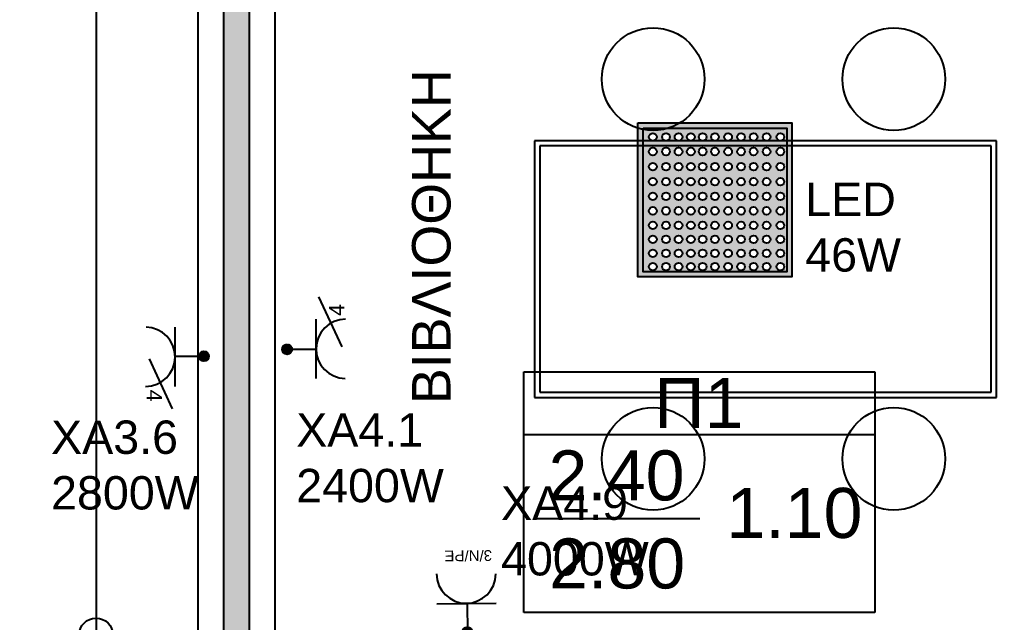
# Model space of a CAD drawing. Header units: metres. Extents: x -11 to 85, y -301 to 135.
# Drawn here: x 35.829 to 39.636, y -106.059 to -103.709 of the extents above; entities that cross this region are included whole.
import ezdxf

# ---------------------------------------------------------------- set-up
doc = ezdxf.new("R2010")
doc.units = ezdxf.units.M
doc.header["$LTSCALE"] = 0.036
doc.header["$PDMODE"] = 2
for name, color, linetype in [('arxitek aorofos', 252, 'Continuous'), ('DIMBLK', 252, 'Continuous'), ('HLEK-SYMBOL', 3, 'Continuous'), ('HLEK_FL001_SYMBOLS', 230, 'Continuous')]:
    doc.layers.add(name, color=color, linetype=linetype)
doc.styles.add('COMU-N', font='arial.ttf')
doc.styles.get("Standard").update_dxf_attribs({"font": 'arial.ttf'})
doc.dimstyles.new('CADWDOT', dxfattribs={"dimscale": 0.1, "dimtxt": 1.8, "dimasz": 0.08, "dimexe": 2, "dimexo": 0, "dimgap": 0.09, "dimtad": 0, "dimrnd": 0.001, "dimzin": 0, "dimdsep": 46, "dimtxsty": 'Standard', "dimblk1": 'ARTDIM', "dimblk2": 'ARTDIM', "dimsah": 1, "dimcen": 0.09, "dimdle": 0.05, "dimse1": 1, "dimse2": 1, "dimadec": 0, "dimazin": 0, "dimtfac": 1, "dimtmove": 0, "dimatfit": 3, "dimldrblk": 'ARTDIM', "dimfxl": 2, "dimtvp": 0.9999, "dimtolj": 1, "dimtzin": 0, "dimarcsym": 0})

# ---------------------------------------------------------------- blocks, each defined once
blk = doc.blocks.new('ARTDIM')
at = {"layer": 'DIMBLK'}
for p, q in [((0, -24.9975), (0, 24.9975)), ((-24.9975, 0), (24.9975, 0))]:
    blk.add_line(p, q, dxfattribs=at)
blk.add_circle((0, 0), 8.25, dxfattribs=at)
blk = doc.blocks.new('*D1122')
at = {"layer": 'arxitek aorofos', "color": 0, "lineweight": -2}
blk.add_line((36.1271, -99.6155), (36.1271, -106.0995), dxfattribs=at)
at = {"layer": 'Defpoints', "color": 0, "transparency": 16777216}
for p in [(36.4737, -99.6075), (36.1271, -106.1075), (36.4737, -106.1075)]:
    blk.add_point(p, dxfattribs=at)
at = {"layer": 'arxitek aorofos', "color": 0, "lineweight": -2, "xscale": 0.008, "yscale": 0.008, "zscale": 0.008}
for p, rotation in [((36.1271, -99.6075), 90), ((36.1271, -106.1075), 270)]:
    blk.add_blockref('ARTDIM', p, dxfattribs=dict(at, rotation=rotation))
at = {"layer": 'arxitek aorofos', "color": 0, "insert": (35.9471, -102.8575), "char_height": 0.18, "attachment_point": 5, "rotation": 90}
blk.add_mtext('\\A1;6.50', dxfattribs=at)
blk = doc.blocks.new('thranio erga 2')
at = {"layer": 'arxitek aorofos'}
for p, q in [((-8.9619, 41.375), (-8.9619, 40.375)), ((-7.1619, 41.375), (-8.9619, 41.375)), ((-8.9419, 41.355), (-8.9419, 40.395)), ((-7.1819, 41.355), (-8.9419, 41.355)), ((-7.1819, 40.395), (-7.1819, 41.355)), ((-7.1619, 40.375), (-7.1619, 41.375)), ((-8.9619, 40.375), (-7.1619, 40.375)), ((-8.9419, 40.395), (-7.1819, 40.395))]:
    blk.add_line(p, q, dxfattribs=at)
for centre in [(-8.5002, 41.615), (-7.5622, 41.615), (-8.5002, 40.1355), (-7.5622, 40.1355)]:
    blk.add_circle(centre, 0.2, dxfattribs=at)
blk = doc.blocks.new('gJ6_a14')
at = {"linetype": 'Continuous'}
for p, q in [((-0.1176, 0.1119), (0.113, 0.1119)), ((0, 0.1119), (0, 0))]:
    blk.add_line(p, q, dxfattribs=at)
blk.add_arc((-0.0023, 0.2279), 0.1153, 180, 358.9566, dxfattribs=at)
blk = doc.blocks.new('*X1779')
at = {"color": 0}
for p, q in [((15.598, 2.587), (15.737, 2.727)), ((15.598, 2.622), (15.702, 2.727)), ((15.605, 2.559), (15.765, 2.719)), ((15.617, 2.536), (15.789, 2.707)), ((15.633, 2.516), (15.808, 2.691)), ((15.636, 2.678), (15.645, 2.687)), ((15.649, 2.691), (15.658, 2.7)), ((15.662, 2.705), (15.671, 2.714)), ((15.676, 2.718), (15.678, 2.721)), ((15.68, 2.687), (15.689, 2.696)), ((15.693, 2.7), (15.702, 2.709)), ((15.707, 2.714), (15.715, 2.722)), ((15.711, 2.683), (15.72, 2.691)), ((15.72, 2.727), (15.721, 2.728)), ((15.724, 2.696), (15.733, 2.705)), ((15.738, 2.709), (15.746, 2.718)), ((15.742, 2.678), (15.751, 2.687)), ((15.751, 2.722), (15.752, 2.724)), ((15.755, 2.691), (15.764, 2.7)), ((15.768, 2.705), (15.777, 2.714)), ((15.786, 2.687), (15.795, 2.696)), ((15.601, 2.607), (15.609, 2.616)), ((15.604, 2.646), (15.605, 2.647)), ((15.605, 2.577), (15.614, 2.585)), ((15.609, 2.652), (15.618, 2.66)), ((15.611, 2.547), (15.618, 2.554)), ((15.614, 2.621), (15.623, 2.63)), ((15.618, 2.59), (15.627, 2.599)), ((15.623, 2.665), (15.631, 2.674)), ((15.623, 2.559), (15.631, 2.568)), ((15.627, 2.634), (15.636, 2.643)), ((15.627, 2.528), (15.636, 2.537)), ((15.631, 2.603), (15.64, 2.612)), ((15.636, 2.572), (15.645, 2.581)), ((15.64, 2.647), (15.649, 2.656)), ((15.64, 2.541), (15.649, 2.55)), ((15.645, 2.616), (15.654, 2.625)), ((15.645, 2.51), (15.654, 2.519)), ((15.649, 2.585), (15.658, 2.594)), ((15.653, 2.501), (15.824, 2.672)), ((15.654, 2.66), (15.662, 2.669)), ((15.654, 2.554), (15.662, 2.563)), ((15.658, 2.63), (15.667, 2.638)), ((15.658, 2.523), (15.667, 2.532)), ((15.662, 2.599), (15.671, 2.607)), ((15.664, 2.494), (15.671, 2.501)), ((15.667, 2.674), (15.676, 2.683)), ((15.667, 2.568), (15.676, 2.577)), ((15.671, 2.643), (15.68, 2.652)), ((15.671, 2.537), (15.68, 2.546)), ((15.676, 2.489), (15.836, 2.648)), ((15.676, 2.612), (15.685, 2.621)), ((15.676, 2.506), (15.685, 2.515)), ((15.68, 2.581), (15.689, 2.59)), ((15.685, 2.656), (15.693, 2.665)), ((15.685, 2.55), (15.693, 2.559)), ((15.689, 2.625), (15.698, 2.634)), ((15.689, 2.519), (15.698, 2.528)), ((15.693, 2.594), (15.702, 2.603)), ((15.693, 2.488), (15.702, 2.497)), ((15.698, 2.669), (15.707, 2.678)), ((15.698, 2.563), (15.707, 2.572)), ((15.702, 2.638), (15.711, 2.647)), ((15.702, 2.532), (15.711, 2.541)), ((15.705, 2.482), (15.843, 2.62)), ((15.707, 2.607), (15.715, 2.616)), ((15.707, 2.501), (15.715, 2.51)), ((15.711, 2.577), (15.72, 2.585)), ((15.715, 2.652), (15.724, 2.66)), ((15.715, 2.546), (15.724, 2.554)), ((15.72, 2.621), (15.729, 2.63)), ((15.72, 2.515), (15.729, 2.523)), ((15.724, 2.59), (15.733, 2.599)), ((15.724, 2.484), (15.733, 2.493)), ((15.729, 2.665), (15.738, 2.674)), ((15.729, 2.559), (15.738, 2.568)), ((15.733, 2.634), (15.742, 2.643)), ((15.733, 2.528), (15.742, 2.537)), ((15.738, 2.603), (15.746, 2.612)), ((15.738, 2.497), (15.746, 2.506)), ((15.741, 2.482), (15.842, 2.584)), ((15.742, 2.572), (15.751, 2.581)), ((15.746, 2.647), (15.755, 2.656)), ((15.746, 2.541), (15.755, 2.55)), ((15.751, 2.616), (15.76, 2.625)), ((15.751, 2.51), (15.76, 2.519)), ((15.755, 2.585), (15.764, 2.594)), ((15.76, 2.66), (15.768, 2.669)), ((15.76, 2.554), (15.768, 2.563)), ((15.764, 2.63), (15.773, 2.638)), ((15.764, 2.523), (15.773, 2.532)), ((15.768, 2.599), (15.777, 2.607)), ((15.768, 2.493), (15.777, 2.501)), ((15.773, 2.674), (15.782, 2.683)), ((15.773, 2.568), (15.782, 2.577)), ((15.777, 2.643), (15.786, 2.652)), ((15.777, 2.537), (15.786, 2.546)), ((15.782, 2.612), (15.791, 2.621)), ((15.782, 2.506), (15.791, 2.515)), ((15.786, 2.581), (15.795, 2.59)), ((15.791, 2.656), (15.799, 2.665)), ((15.791, 2.55), (15.799, 2.559)), ((15.795, 2.625), (15.804, 2.634)), ((15.795, 2.519), (15.804, 2.528)), ((15.799, 2.594), (15.808, 2.603)), ((15.804, 2.669), (15.813, 2.678)), ((15.804, 2.563), (15.813, 2.572)), ((15.808, 2.638), (15.817, 2.647)), ((15.808, 2.532), (15.817, 2.541)), ((15.813, 2.607), (15.822, 2.616)), ((15.817, 2.577), (15.826, 2.585)), ((15.822, 2.652), (15.83, 2.66)), ((15.822, 2.546), (15.83, 2.554)), ((15.826, 2.621), (15.835, 2.63)), ((15.83, 2.59), (15.839, 2.599)), ((15.835, 2.559), (15.835, 2.56)), ((15.839, 2.634), (15.84, 2.635)), ((15.844, 2.603), (15.844, 2.603))]:
    blk.add_line(p, q, dxfattribs=at)
blk = doc.blocks.new('GJ6_A78')
at = {"layer": 'HLEK-SYMBOL', "color": 0, "linetype": 'Continuous'}
blk.add_circle((0, 0), 0.0989, dxfattribs=at)
at = {"layer": 'HLEK-SYMBOL', "color": 0, "xscale": 0.8, "yscale": 0.8, "zscale": 0.8}
blk.add_blockref('*X1779', (-12.576, -2.084), dxfattribs=at)
blk = doc.blocks.new('priza')
at = {"layer": 'HLEK_FL001_SYMBOLS', "rotation": 180}
blk.add_blockref('gJ6_a14', (87.4, -100.4952), dxfattribs=at)
at = {"layer": 'HLEK_FL001_SYMBOLS', "xscale": 0.1951472641207488, "yscale": 0.1951472641207488, "zscale": 0.1951472641207488}
blk.add_blockref('GJ6_A78', (87.4, -100.4953), dxfattribs=at)
blk = doc.blocks.new('tetrapli priza')
at = {"layer": 'HLEK_FL001_SYMBOLS', "ltscale": 5}
blk.add_line((479.6442, -48.2674), (479.8393, -48.1769), dxfattribs=at)
at = {"layer": 'HLEK_FL001_SYMBOLS'}
blk.add_blockref('priza', (392.2343, 52.442), dxfattribs=at)
at = {"layer": 'HLEK_FL001_SYMBOLS', "ltscale": 5}
blk.add_text('4', height=0.06, dxfattribs=at).set_placement((479.7645, -48.2766))
blk = doc.blocks.new('biomixaniki priza 1')
at = {"layer": 'HLEK_FL001_SYMBOLS'}
blk.add_blockref('priza', (376.9186, 124.9321), dxfattribs=at)
at = {"layer": 'HLEK_FL001_SYMBOLS', "ltscale": 5}
blk.add_text('3/N/PE', height=0.042, dxfattribs=at).set_placement((464.2192, 24.1181))
blk = doc.blocks.new('led 46W tetragono')
at = {"layer": 'HLEK_FL001_SYMBOLS'}
h = blk.add_hatch(color=256, dxfattribs=at)
h.dxf.hatch_style = 1
h.paths.add_polyline_path([(104.7283, -8.1225), (104.7283, -8.7225), (105.3283, -8.7225), (105.3283, -8.1225)])
h.paths.add_polyline_path([(105.3083, -8.1425), (105.3083, -8.7025), (104.7483, -8.7025), (104.7483, -8.1425)], flags=16)
h.paths.add_polyline_path([(104.9493, -8.1771, -1), (104.9193, -8.1771, -1)], flags=0)
h.paths.add_polyline_path([(104.9954, -8.1771, -1), (104.9654, -8.1771, -1)], flags=0)
h.paths.add_polyline_path([(104.9014, -8.1771, -1), (104.8714, -8.1771, -1)], flags=0)
h.paths.add_polyline_path([(105.0432, -8.1771, -1), (105.0133, -8.1771, -1)], flags=0)
h.paths.add_polyline_path([(104.9493, -8.2338, -1), (104.9193, -8.2338, -1)], flags=0)
h.paths.add_polyline_path([(104.9954, -8.2338, -1), (104.9654, -8.2338, -1)], flags=0)
h.paths.add_polyline_path([(104.9014, -8.2338, -1), (104.8714, -8.2338, -1)], flags=0)
h.paths.add_polyline_path([(104.8526, -8.1771, -1), (104.8227, -8.1771, -1)], flags=0)
h.paths.add_polyline_path([(105.0432, -8.2338, -1), (105.0133, -8.2338, -1)], flags=0)
h.paths.add_polyline_path([(105.0946, -8.1771, -1), (105.0647, -8.1771, -1)], flags=0)
h.paths.add_polyline_path([(104.8526, -8.2338, -1), (104.8227, -8.2338, -1)], flags=0)
h.paths.add_polyline_path([(105.0946, -8.2338, -1), (105.0647, -8.2338, -1)], flags=0)
h.paths.add_polyline_path([(104.9493, -8.2927, -1), (104.9193, -8.2927, -1)], flags=0)
h.paths.add_polyline_path([(104.9954, -8.2927, -1), (104.9654, -8.2927, -1)], flags=0)
h.paths.add_polyline_path([(104.8012, -8.1771, -1), (104.7713, -8.1771, -1)], flags=0)
h.paths.add_polyline_path([(104.9014, -8.2927, -1), (104.8714, -8.2927, -1)], flags=0)
h.paths.add_polyline_path([(105.0432, -8.2927, -1), (105.0133, -8.2927, -1)], flags=0)
h.paths.add_polyline_path([(105.1452, -8.1771, -1), (105.1152, -8.1771, -1)], flags=0)
h.paths.add_polyline_path([(104.8012, -8.2338, -1), (104.7713, -8.2338, -1)], flags=0)
h.paths.add_polyline_path([(104.8526, -8.2927, -1), (104.8227, -8.2927, -1)], flags=0)
h.paths.add_polyline_path([(105.1452, -8.2338, -1), (105.1152, -8.2338, -1)], flags=0)
h.paths.add_polyline_path([(105.0946, -8.2927, -1), (105.0647, -8.2927, -1)], flags=0)
h.paths.add_polyline_path([(104.9493, -8.3517, -1), (104.9193, -8.3517, -1)], flags=0)
h.paths.add_polyline_path([(104.9954, -8.3517, -1), (104.9654, -8.3517, -1)], flags=0)
h.paths.add_polyline_path([(105.1939, -8.1771, -1), (105.164, -8.1771, -1)], flags=0)
h.paths.add_polyline_path([(104.9014, -8.3517, -1), (104.8714, -8.3517, -1)], flags=0)
h.paths.add_polyline_path([(105.0432, -8.3517, -1), (105.0133, -8.3517, -1)], flags=0)
h.paths.add_polyline_path([(104.8012, -8.2927, -1), (104.7713, -8.2927, -1)], flags=0)
h.paths.add_polyline_path([(105.1452, -8.2927, -1), (105.1152, -8.2927, -1)], flags=0)
h.paths.add_polyline_path([(105.1939, -8.2338, -1), (105.164, -8.2338, -1)], flags=0)
h.paths.add_polyline_path([(104.8526, -8.3517, -1), (104.8227, -8.3517, -1)], flags=0)
h.paths.add_polyline_path([(105.0946, -8.3517, -1), (105.0647, -8.3517, -1)], flags=0)
h.paths.add_polyline_path([(105.1939, -8.2927, -1), (105.164, -8.2927, -1)], flags=0)
h.paths.add_polyline_path([(105.2445, -8.1771, -1), (105.2145, -8.1771, -1)], flags=0)
h.paths.add_polyline_path([(104.8012, -8.3517, -1), (104.7713, -8.3517, -1)], flags=0)
h.paths.add_polyline_path([(104.9493, -8.4083, -1), (104.9193, -8.4083, -1)], flags=0)
h.paths.add_polyline_path([(104.9954, -8.4083, -1), (104.9654, -8.4083, -1)], flags=0)
h.paths.add_polyline_path([(105.1452, -8.3517, -1), (105.1152, -8.3517, -1)], flags=0)
h.paths.add_polyline_path([(104.9014, -8.4083, -1), (104.8714, -8.4083, -1)], flags=0)
h.paths.add_polyline_path([(105.0432, -8.4083, -1), (105.0133, -8.4083, -1)], flags=0)
h.paths.add_polyline_path([(105.2445, -8.2338, -1), (105.2145, -8.2338, -1)], flags=0)
h.paths.add_polyline_path([(104.8526, -8.4083, -1), (104.8227, -8.4083, -1)], flags=0)
h.paths.add_polyline_path([(105.0946, -8.4083, -1), (105.0647, -8.4083, -1)], flags=0)
h.paths.add_polyline_path([(105.1939, -8.3517, -1), (105.164, -8.3517, -1)], flags=0)
h.paths.add_polyline_path([(105.2445, -8.2927, -1), (105.2145, -8.2927, -1)], flags=0)
h.paths.add_polyline_path([(104.8012, -8.4083, -1), (104.7713, -8.4083, -1)], flags=0)
h.paths.add_polyline_path([(105.1452, -8.4083, -1), (105.1152, -8.4083, -1)], flags=0)
h.paths.add_polyline_path([(105.2985, -8.1771, -1), (105.2686, -8.1771, -1)], flags=0)
h.paths.add_polyline_path([(104.9493, -8.465, -1), (104.9193, -8.465, -1)], flags=0)
h.paths.add_polyline_path([(104.9954, -8.465, -1), (104.9654, -8.465, -1)], flags=0)
h.paths.add_polyline_path([(104.9014, -8.465, -1), (104.8714, -8.465, -1)], flags=0)
h.paths.add_polyline_path([(105.0432, -8.465, -1), (105.0133, -8.465, -1)], flags=0)
h.paths.add_polyline_path([(105.2985, -8.2338, -1), (105.2686, -8.2338, -1)], flags=0)
h.paths.add_polyline_path([(105.2445, -8.3517, -1), (105.2145, -8.3517, -1)], flags=0)
h.paths.add_polyline_path([(104.8526, -8.465, -1), (104.8227, -8.465, -1)], flags=0)
h.paths.add_polyline_path([(105.1939, -8.4083, -1), (105.164, -8.4083, -1)], flags=0)
h.paths.add_polyline_path([(105.0946, -8.465, -1), (105.0647, -8.465, -1)], flags=0)
h.paths.add_polyline_path([(105.2985, -8.2927, -1), (105.2686, -8.2927, -1)], flags=0)
h.paths.add_polyline_path([(104.8012, -8.465, -1), (104.7713, -8.465, -1)], flags=0)
h.paths.add_polyline_path([(105.1452, -8.465, -1), (105.1152, -8.465, -1)], flags=0)
h.paths.add_polyline_path([(105.2445, -8.4083, -1), (105.2145, -8.4083, -1)], flags=0)
h.paths.add_polyline_path([(104.9493, -8.5217, -1), (104.9193, -8.5217, -1)], flags=0)
h.paths.add_polyline_path([(104.9954, -8.5217, -1), (104.9654, -8.5217, -1)], flags=0)
h.paths.add_polyline_path([(105.2985, -8.3517, -1), (105.2686, -8.3517, -1)], flags=0)
h.paths.add_polyline_path([(104.9014, -8.5217, -1), (104.8714, -8.5217, -1)], flags=0)
h.paths.add_polyline_path([(105.0432, -8.5217, -1), (105.0133, -8.5217, -1)], flags=0)
h.paths.add_polyline_path([(105.1939, -8.465, -1), (105.164, -8.465, -1)], flags=0)
h.paths.add_polyline_path([(104.8526, -8.5217, -1), (104.8227, -8.5217, -1)], flags=0)
h.paths.add_polyline_path([(105.0946, -8.5217, -1), (105.0647, -8.5217, -1)], flags=0)
h.paths.add_polyline_path([(104.8012, -8.5217, -1), (104.7713, -8.5217, -1)], flags=0)
h.paths.add_polyline_path([(105.1452, -8.5217, -1), (105.1152, -8.5217, -1)], flags=0)
h.paths.add_polyline_path([(105.2985, -8.4083, -1), (105.2686, -8.4083, -1)], flags=0)
h.paths.add_polyline_path([(105.2445, -8.465, -1), (105.2145, -8.465, -1)], flags=0)
h.paths.add_polyline_path([(104.9493, -8.5761, -1), (104.9193, -8.5761, -1)], flags=0)
h.paths.add_polyline_path([(104.9954, -8.5761, -1), (104.9654, -8.5761, -1)], flags=0)
h.paths.add_polyline_path([(105.1939, -8.5217, -1), (105.164, -8.5217, -1)], flags=0)
h.paths.add_polyline_path([(104.9014, -8.5761, -1), (104.8714, -8.5761, -1)], flags=0)
h.paths.add_polyline_path([(105.0432, -8.5761, -1), (105.0133, -8.5761, -1)], flags=0)
h.paths.add_polyline_path([(104.8526, -8.5761, -1), (104.8227, -8.5761, -1)], flags=0)
h.paths.add_polyline_path([(105.0946, -8.5761, -1), (105.0647, -8.5761, -1)], flags=0)
h.paths.add_polyline_path([(105.2985, -8.465, -1), (105.2686, -8.465, -1)], flags=0)
h.paths.add_polyline_path([(104.8012, -8.5761, -1), (104.7713, -8.5761, -1)], flags=0)
h.paths.add_polyline_path([(105.2445, -8.5217, -1), (105.2145, -8.5217, -1)], flags=0)
h.paths.add_polyline_path([(105.1452, -8.5761, -1), (105.1152, -8.5761, -1)], flags=0)
h.paths.add_polyline_path([(105.1939, -8.5761, -1), (105.164, -8.5761, -1)], flags=0)
h.paths.add_polyline_path([(104.9493, -8.6305, -1), (104.9193, -8.6305, -1)], flags=0)
h.paths.add_polyline_path([(104.9954, -8.6305, -1), (104.9654, -8.6305, -1)], flags=0)
h.paths.add_polyline_path([(104.9014, -8.6305, -1), (104.8714, -8.6305, -1)], flags=0)
h.paths.add_polyline_path([(105.0432, -8.6305, -1), (105.0133, -8.6305, -1)], flags=0)
h.paths.add_polyline_path([(105.2985, -8.5217, -1), (105.2686, -8.5217, -1)], flags=0)
h.paths.add_polyline_path([(104.8526, -8.6305, -1), (104.8227, -8.6305, -1)], flags=0)
h.paths.add_polyline_path([(105.0946, -8.6305, -1), (105.0647, -8.6305, -1)], flags=0)
h.paths.add_polyline_path([(105.2445, -8.5761, -1), (105.2145, -8.5761, -1)], flags=0)
h.paths.add_polyline_path([(104.8012, -8.6305, -1), (104.7713, -8.6305, -1)], flags=0)
h.paths.add_polyline_path([(105.1452, -8.6305, -1), (105.1152, -8.6305, -1)], flags=0)
h.paths.add_polyline_path([(105.1939, -8.6305, -1), (105.164, -8.6305, -1)], flags=0)
h.paths.add_polyline_path([(104.9493, -8.6826, -1), (104.9193, -8.6826, -1)], flags=0)
h.paths.add_polyline_path([(104.9954, -8.6826, -1), (104.9654, -8.6826, -1)], flags=0)
h.paths.add_polyline_path([(105.2985, -8.5761, -1), (105.2686, -8.5761, -1)], flags=0)
h.paths.add_polyline_path([(104.9014, -8.6826, -1), (104.8714, -8.6826, -1)], flags=0)
h.paths.add_polyline_path([(105.0432, -8.6826, -1), (105.0133, -8.6826, -1)], flags=0)
h.paths.add_polyline_path([(104.8526, -8.6826, -1), (104.8227, -8.6826, -1)], flags=0)
h.paths.add_polyline_path([(105.0946, -8.6826, -1), (105.0647, -8.6826, -1)], flags=0)
h.paths.add_polyline_path([(105.2445, -8.6305, -1), (105.2145, -8.6305, -1)], flags=0)
h.paths.add_polyline_path([(104.8012, -8.6826, -1), (104.7713, -8.6826, -1)], flags=0)
h.paths.add_polyline_path([(105.1452, -8.6826, -1), (105.1152, -8.6826, -1)], flags=0)
h.paths.add_polyline_path([(105.1939, -8.6826, -1), (105.164, -8.6826, -1)], flags=0)
h.paths.add_polyline_path([(105.2985, -8.6305, -1), (105.2686, -8.6305, -1)], flags=0)
h.paths.add_polyline_path([(105.2445, -8.6826, -1), (105.2145, -8.6826, -1)], flags=0)
h.paths.add_polyline_path([(105.2985, -8.6826, -1), (105.2686, -8.6826, -1)], flags=0)
h = blk.add_hatch(color=181, dxfattribs=at)
h.dxf.hatch_style = 1
h.paths.add_polyline_path([(104.7483, -8.1425), (104.7483, -8.7025), (105.3083, -8.7025), (105.3083, -8.1425)])
h.paths.add_polyline_path([(104.9954, -8.3517, -1), (104.9654, -8.3517, -1)], flags=16)
h.paths.add_polyline_path([(105.0432, -8.3517, -1), (105.0133, -8.3517, -1)], flags=16)
h.paths.add_polyline_path([(104.9654, -8.2927, -1), (104.9954, -8.2927, -1)], flags=16)
h.paths.add_polyline_path([(105.0133, -8.2927, -1), (105.0432, -8.2927, -1)], flags=16)
h.paths.add_polyline_path([(104.9493, -8.3517, -1), (104.9193, -8.3517, -1)], flags=16)
h.paths.add_polyline_path([(104.9193, -8.2927, -1), (104.9493, -8.2927, -1)], flags=16)
h.paths.add_polyline_path([(105.0946, -8.3517, -1), (105.0647, -8.3517, -1)], flags=16)
h.paths.add_polyline_path([(105.0647, -8.2927, -1), (105.0946, -8.2927, -1)], flags=16)
h.paths.add_polyline_path([(104.9954, -8.4083, -1), (104.9654, -8.4083, -1)], flags=16)
h.paths.add_polyline_path([(105.0432, -8.4083, -1), (105.0133, -8.4083, -1)], flags=16)
h.paths.add_polyline_path([(104.9654, -8.2338, -1), (104.9954, -8.2338, -1)], flags=16)
h.paths.add_polyline_path([(105.0133, -8.2338, -1), (105.0432, -8.2338, -1)], flags=16)
h.paths.add_polyline_path([(104.9493, -8.4083, -1), (104.9193, -8.4083, -1)], flags=16)
h.paths.add_polyline_path([(105.0946, -8.4083, -1), (105.0647, -8.4083, -1)], flags=16)
h.paths.add_polyline_path([(104.9193, -8.2338, -1), (104.9493, -8.2338, -1)], flags=16)
h.paths.add_polyline_path([(105.0647, -8.2338, -1), (105.0946, -8.2338, -1)], flags=16)
h.paths.add_polyline_path([(104.9014, -8.3517, -1), (104.8714, -8.3517, -1)], flags=16)
h.paths.add_polyline_path([(104.8714, -8.2927, -1), (104.9014, -8.2927, -1)], flags=16)
h.paths.add_polyline_path([(105.1452, -8.3517, -1), (105.1152, -8.3517, -1)], flags=16)
h.paths.add_polyline_path([(105.1152, -8.2927, -1), (105.1452, -8.2927, -1)], flags=16)
h.paths.add_polyline_path([(104.9954, -8.465, -1), (104.9654, -8.465, -1)], flags=16)
h.paths.add_polyline_path([(105.0432, -8.465, -1), (105.0133, -8.465, -1)], flags=16)
h.paths.add_polyline_path([(104.9014, -8.4083, -1), (104.8714, -8.4083, -1)], flags=16)
h.paths.add_polyline_path([(104.8714, -8.2338, -1), (104.9014, -8.2338, -1)], flags=16)
h.paths.add_polyline_path([(104.9654, -8.1771, -1), (104.9954, -8.1771, -1)], flags=16)
h.paths.add_polyline_path([(105.0133, -8.1771, -1), (105.0432, -8.1771, -1)], flags=16)
h.paths.add_polyline_path([(105.1452, -8.4083, -1), (105.1152, -8.4083, -1)], flags=16)
h.paths.add_polyline_path([(104.9493, -8.465, -1), (104.9193, -8.465, -1)], flags=16)
h.paths.add_polyline_path([(105.1152, -8.2338, -1), (105.1452, -8.2338, -1)], flags=16)
h.paths.add_polyline_path([(105.0946, -8.465, -1), (105.0647, -8.465, -1)], flags=16)
h.paths.add_polyline_path([(104.9193, -8.1771, -1), (104.9493, -8.1771, -1)], flags=16)
h.paths.add_polyline_path([(105.0647, -8.1771, -1), (105.0946, -8.1771, -1)], flags=16)
h.paths.add_polyline_path([(104.8526, -8.3517, -1), (104.8227, -8.3517, -1)], flags=16)
h.paths.add_polyline_path([(104.8227, -8.2927, -1), (104.8526, -8.2927, -1)], flags=16)
h.paths.add_polyline_path([(105.1939, -8.3517, -1), (105.164, -8.3517, -1)], flags=16)
h.paths.add_polyline_path([(105.164, -8.2927, -1), (105.1939, -8.2927, -1)], flags=16)
h.paths.add_polyline_path([(104.9014, -8.465, -1), (104.8714, -8.465, -1)], flags=16)
h.paths.add_polyline_path([(104.8526, -8.4083, -1), (104.8227, -8.4083, -1)], flags=16)
h.paths.add_polyline_path([(105.1452, -8.465, -1), (105.1152, -8.465, -1)], flags=16)
h.paths.add_polyline_path([(104.8714, -8.1771, -1), (104.9014, -8.1771, -1)], flags=16)
h.paths.add_polyline_path([(104.8227, -8.2338, -1), (104.8526, -8.2338, -1)], flags=16)
h.paths.add_polyline_path([(105.1939, -8.4083, -1), (105.164, -8.4083, -1)], flags=16)
h.paths.add_polyline_path([(105.1152, -8.1771, -1), (105.1452, -8.1771, -1)], flags=16)
h.paths.add_polyline_path([(104.9954, -8.5217, -1), (104.9654, -8.5217, -1)], flags=16)
h.paths.add_polyline_path([(105.0432, -8.5217, -1), (105.0133, -8.5217, -1)], flags=16)
h.paths.add_polyline_path([(105.164, -8.2338, -1), (105.1939, -8.2338, -1)], flags=16)
h.paths.add_polyline_path([(104.9493, -8.5217, -1), (104.9193, -8.5217, -1)], flags=16)
h.paths.add_polyline_path([(105.0946, -8.5217, -1), (105.0647, -8.5217, -1)], flags=16)
h.paths.add_polyline_path([(104.8526, -8.465, -1), (104.8227, -8.465, -1)], flags=16)
h.paths.add_polyline_path([(104.8012, -8.3517, -1), (104.7713, -8.3517, -1)], flags=16)
h.paths.add_polyline_path([(104.7713, -8.2927, -1), (104.8012, -8.2927, -1)], flags=16)
h.paths.add_polyline_path([(104.8227, -8.1771, -1), (104.8526, -8.1771, -1)], flags=16)
h.paths.add_polyline_path([(105.1939, -8.465, -1), (105.164, -8.465, -1)], flags=16)
h.paths.add_polyline_path([(105.2445, -8.3517, -1), (105.2145, -8.3517, -1)], flags=16)
h.paths.add_polyline_path([(104.9014, -8.5217, -1), (104.8714, -8.5217, -1)], flags=16)
h.paths.add_polyline_path([(105.2145, -8.2927, -1), (105.2445, -8.2927, -1)], flags=16)
h.paths.add_polyline_path([(105.164, -8.1771, -1), (105.1939, -8.1771, -1)], flags=16)
h.paths.add_polyline_path([(104.8012, -8.4083, -1), (104.7713, -8.4083, -1)], flags=16)
h.paths.add_polyline_path([(105.1452, -8.5217, -1), (105.1152, -8.5217, -1)], flags=16)
h.paths.add_polyline_path([(104.7713, -8.2338, -1), (104.8012, -8.2338, -1)], flags=16)
h.paths.add_polyline_path([(105.2445, -8.4083, -1), (105.2145, -8.4083, -1)], flags=16)
h.paths.add_polyline_path([(105.2145, -8.2338, -1), (105.2445, -8.2338, -1)], flags=16)
h.paths.add_polyline_path([(104.9954, -8.5761, -1), (104.9654, -8.5761, -1)], flags=16)
h.paths.add_polyline_path([(105.0432, -8.5761, -1), (105.0133, -8.5761, -1)], flags=16)
h.paths.add_polyline_path([(104.8526, -8.5217, -1), (104.8227, -8.5217, -1)], flags=16)
h.paths.add_polyline_path([(104.8012, -8.465, -1), (104.7713, -8.465, -1)], flags=16)
h.paths.add_polyline_path([(104.9493, -8.5761, -1), (104.9193, -8.5761, -1)], flags=16)
h.paths.add_polyline_path([(105.0946, -8.5761, -1), (105.0647, -8.5761, -1)], flags=16)
h.paths.add_polyline_path([(105.1939, -8.5217, -1), (105.164, -8.5217, -1)], flags=16)
h.paths.add_polyline_path([(104.7713, -8.1771, -1), (104.8012, -8.1771, -1)], flags=16)
h.paths.add_polyline_path([(105.2445, -8.465, -1), (105.2145, -8.465, -1)], flags=16)
h.paths.add_polyline_path([(105.2145, -8.1771, -1), (105.2445, -8.1771, -1)], flags=16)
h.paths.add_polyline_path([(104.9014, -8.5761, -1), (104.8714, -8.5761, -1)], flags=16)
h.paths.add_polyline_path([(105.1452, -8.5761, -1), (105.1152, -8.5761, -1)], flags=16)
h.paths.add_polyline_path([(105.2985, -8.3517, -1), (105.2686, -8.3517, -1)], flags=16)
h.paths.add_polyline_path([(105.2686, -8.2927, -1), (105.2985, -8.2927, -1)], flags=16)
h.paths.add_polyline_path([(105.2985, -8.4083, -1), (105.2686, -8.4083, -1)], flags=16)
h.paths.add_polyline_path([(104.8012, -8.5217, -1), (104.7713, -8.5217, -1)], flags=16)
h.paths.add_polyline_path([(105.2686, -8.2338, -1), (105.2985, -8.2338, -1)], flags=16)
h.paths.add_polyline_path([(105.2445, -8.5217, -1), (105.2145, -8.5217, -1)], flags=16)
h.paths.add_polyline_path([(104.8526, -8.5761, -1), (104.8227, -8.5761, -1)], flags=16)
h.paths.add_polyline_path([(104.9954, -8.6305, -1), (104.9654, -8.6305, -1)], flags=16)
h.paths.add_polyline_path([(105.1939, -8.5761, -1), (105.164, -8.5761, -1)], flags=16)
h.paths.add_polyline_path([(105.0432, -8.6305, -1), (105.0133, -8.6305, -1)], flags=16)
h.paths.add_polyline_path([(104.9493, -8.6305, -1), (104.9193, -8.6305, -1)], flags=16)
h.paths.add_polyline_path([(105.2985, -8.465, -1), (105.2686, -8.465, -1)], flags=16)
h.paths.add_polyline_path([(105.0946, -8.6305, -1), (105.0647, -8.6305, -1)], flags=16)
h.paths.add_polyline_path([(105.2686, -8.1771, -1), (105.2985, -8.1771, -1)], flags=16)
h.paths.add_polyline_path([(104.9014, -8.6305, -1), (104.8714, -8.6305, -1)], flags=16)
h.paths.add_polyline_path([(105.1452, -8.6305, -1), (105.1152, -8.6305, -1)], flags=16)
h.paths.add_polyline_path([(104.8012, -8.5761, -1), (104.7713, -8.5761, -1)], flags=16)
h.paths.add_polyline_path([(105.2445, -8.5761, -1), (105.2145, -8.5761, -1)], flags=16)
h.paths.add_polyline_path([(105.2985, -8.5217, -1), (105.2686, -8.5217, -1)], flags=16)
h.paths.add_polyline_path([(104.8526, -8.6305, -1), (104.8227, -8.6305, -1)], flags=16)
h.paths.add_polyline_path([(105.1939, -8.6305, -1), (105.164, -8.6305, -1)], flags=16)
h.paths.add_polyline_path([(104.9954, -8.6826, -1), (104.9654, -8.6826, -1)], flags=16)
h.paths.add_polyline_path([(105.0432, -8.6826, -1), (105.0133, -8.6826, -1)], flags=16)
h.paths.add_polyline_path([(104.9493, -8.6826, -1), (104.9193, -8.6826, -1)], flags=16)
h.paths.add_polyline_path([(105.0946, -8.6826, -1), (105.0647, -8.6826, -1)], flags=16)
h.paths.add_polyline_path([(104.8012, -8.6305, -1), (104.7713, -8.6305, -1)], flags=16)
h.paths.add_polyline_path([(104.9014, -8.6826, -1), (104.8714, -8.6826, -1)], flags=16)
h.paths.add_polyline_path([(105.2985, -8.5761, -1), (105.2686, -8.5761, -1)], flags=16)
h.paths.add_polyline_path([(105.1452, -8.6826, -1), (105.1152, -8.6826, -1)], flags=16)
h.paths.add_polyline_path([(105.2445, -8.6305, -1), (105.2145, -8.6305, -1)], flags=16)
h.paths.add_polyline_path([(104.8526, -8.6826, -1), (104.8227, -8.6826, -1)], flags=16)
h.paths.add_polyline_path([(105.1939, -8.6826, -1), (105.164, -8.6826, -1)], flags=16)
h.paths.add_polyline_path([(105.2985, -8.6305, -1), (105.2686, -8.6305, -1)], flags=16)
h.paths.add_polyline_path([(104.8012, -8.6826, -1), (104.7713, -8.6826, -1)], flags=16)
h.paths.add_polyline_path([(105.2445, -8.6826, -1), (105.2145, -8.6826, -1)], flags=16)
h.paths.add_polyline_path([(105.2985, -8.6826, -1), (105.2686, -8.6826, -1)], flags=16)
for points in [[(104.7283, -8.1225), (105.3283, -8.1225), (105.3283, -8.7225), (104.7283, -8.7225)], [(104.7483, -8.1425), (105.3083, -8.1425), (105.3083, -8.7025), (104.7483, -8.7025)]]:
    blk.add_lwpolyline(points, close=True, dxfattribs=at)
for centre in [(104.7862, -8.1771), (104.8377, -8.1771), (104.8864, -8.1771), (104.9343, -8.1771), (104.9804, -8.1771), (105.0282, -8.1771), (105.0797, -8.1771), (105.1302, -8.1771), (105.1789, -8.1771), (105.2295, -8.1771), (105.2835, -8.1771), (104.7862, -8.2338), (104.8377, -8.2338), (104.8864, -8.2338), (104.9343, -8.2338), (104.9804, -8.2338), (105.0282, -8.2338), (105.0797, -8.2338), (105.1302, -8.2338), (105.1789, -8.2338), (105.2295, -8.2338), (105.2835, -8.2338), (104.7862, -8.2927), (104.8377, -8.2927), (104.8864, -8.2927), (104.9343, -8.2927), (104.9804, -8.2927), (105.0282, -8.2927), (105.0797, -8.2927), (105.1302, -8.2927), (105.1789, -8.2927), (105.2295, -8.2927), (105.2835, -8.2927), (104.7862, -8.3517), (104.8377, -8.3517), (104.8864, -8.3517), (104.9343, -8.3517), (104.9804, -8.3517), (105.0282, -8.3517), (105.0797, -8.3517), (105.1302, -8.3517), (105.1789, -8.3517), (105.2295, -8.3517), (105.2835, -8.3517), (104.7862, -8.4083), (104.8377, -8.4083), (104.8864, -8.4083), (104.9343, -8.4083), (104.9804, -8.4083), (105.0282, -8.4083), (105.0797, -8.4083), (105.1302, -8.4083), (105.1789, -8.4083), (105.2295, -8.4083), (105.2835, -8.4083), (104.7862, -8.465), (104.8377, -8.465), (104.8864, -8.465), (104.9343, -8.465), (104.9804, -8.465), (105.0282, -8.465), (105.0797, -8.465), (105.1302, -8.465), (105.1789, -8.465), (105.2295, -8.465), (105.2835, -8.465), (104.7862, -8.5217), (104.8377, -8.5217), (104.8864, -8.5217), (104.9343, -8.5217), (104.9804, -8.5217), (105.0282, -8.5217), (105.0797, -8.5217), (105.1302, -8.5217), (105.1789, -8.5217), (105.2295, -8.5217), (105.2835, -8.5217), (104.7862, -8.5761), (104.8377, -8.5761), (104.8864, -8.5761), (104.9343, -8.5761), (104.9804, -8.5761), (105.0282, -8.5761), (105.0797, -8.5761), (105.1302, -8.5761), (105.1789, -8.5761), (105.2295, -8.5761), (105.2835, -8.5761), (104.7862, -8.6305), (104.8377, -8.6305), (104.8864, -8.6305), (104.9343, -8.6305), (104.9804, -8.6305), (105.0282, -8.6305), (105.0797, -8.6305), (105.1302, -8.6305), (105.1789, -8.6305), (105.2295, -8.6305), (105.2835, -8.6305), (104.7862, -8.6826), (104.8377, -8.6826), (104.8864, -8.6826), (104.9343, -8.6826), (104.9804, -8.6826), (105.0282, -8.6826), (105.0797, -8.6826), (105.1302, -8.6826), (105.1789, -8.6826), (105.2295, -8.6826), (105.2835, -8.6826)]:
    blk.add_circle(centre, 0.015, dxfattribs=at)

msp = doc.modelspace()

# ---------------------------------------------------------------- hatches: boundary and pattern name
at = {"layer": 'arxitek aorofos'}
msp.add_hatch(color=256, dxfattribs=at).paths.add_polyline_path([(36.7237, -99.6075), (36.6237, -99.6075), (36.6237, -106.2075), (36.2737, -106.2075), (36.2737, -106.3075), (37.1637, -106.3075), (37.1637, -106.2075), (36.7237, -106.2075)])

# ---------------------------------------------------------------- linework, layer by layer
for p, q in [((36.5237, -99.6075), (36.5237, -106.1075)), ((36.6237, -99.6075), (36.6237, -106.2075)), ((36.7237, -99.6075), (36.7237, -106.2075)), ((36.8237, -99.6075), (36.8237, -106.1075)), ((37.795, -106.02), (37.795, -105.0823)), ((37.795, -105.0823), (39.1623, -105.0823)), ((39.1623, -105.0823), (39.1623, -106.02)), ((39.1623, -105.328), (37.795, -105.328)), ((37.834, -105.6536), (38.4799, -105.6536)), ((39.1623, -106.02), (37.795, -106.02))]:
    msp.add_line(p, q, dxfattribs=at)

# ---------------------------------------------------------------- block references
msp.add_blockref('thranio erga 2', (46.7982, -145.5565), dxfattribs=at)
at = {"layer": 'HLEK_FL001_SYMBOLS'}
msp.add_blockref('led 46W tetragono', (-66.4891, -95.9898), dxfattribs=at)
for name, p, rotation in [('tetrapli priza', (-11.1813, -584.6289), 90), ('tetrapli priza', (84.6011, 374.6132), 270), ('biomixaniki priza 1', (501.6217, -76.9613), 180.5799111527845)]:
    msp.add_blockref(name, p, dxfattribs=dict(at, rotation=rotation))

# ---------------------------------------------------------------- texts
at = {"layer": 'arxitek aorofos', "linetype": 'Continuous'}
msp.add_text('ΒΙΒΛΙΟΘΗΚΗ', height=0.15, rotation=90, dxfattribs=at).set_placement((37.5087, -105.2078))
at = {"layer": 'arxitek aorofos', "style": 'COMU-N'}
for s, p in [('Π1', (38.3023, -105.3008)), ('2.40', (37.8906, -105.5831)), ('1.10', (38.5839, -105.7292)), ('2.80', (37.893, -105.9261))]:
    msp.add_text(s, height=0.195, dxfattribs=at).set_placement(p)
at = {"layer": 'HLEK_FL001_SYMBOLS', "char_height": 0.13, "attachment_point": 1, "style": 'COMU-N'}
for s, insert, width in [('LED\\P46W', (38.891, -104.3448), 0.589669), ('XA4.1\\P2400W', (36.9073, -105.2434), 0.596466)]:
    msp.add_mtext(s, dxfattribs=dict(at, insert=insert, width=width))
for s, width, insert in [('XA3.6\\P2800W', 0.349648, (35.9519, -105.2717)), ('XA4.9\\P4000W', 0.539109, (37.7057, -105.5287))]:
    msp.add_mtext_dynamic_manual_height_columns(s, width=width, gutter_width=0.65, heights=[0], dxfattribs=dict(at, insert=insert))

# ---------------------------------------------------------------- dimensions: what is measured, and where the dimension line sits
at = {"layer": 'arxitek aorofos'}
dim = msp.add_linear_dim(base=(36.1271, -106.1075), p1=(36.4737, -99.6075), p2=(36.4737, -106.1075), angle=90, dimstyle='CADWDOT', dxfattribs=at)
dim.commit()
dim.dimension.update_dxf_attribs({"geometry": '*D1122', "text_midpoint": (35.9471, -102.8575)})

doc.saveas('drawing.dxf')
